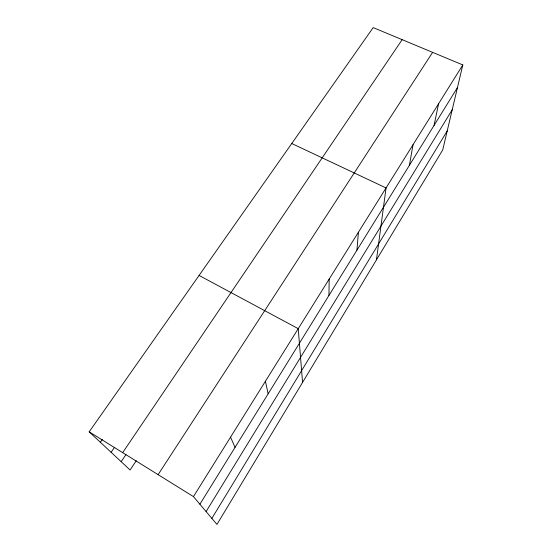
<?xml version="1.0" encoding="UTF-8"?>
<svg xmlns="http://www.w3.org/2000/svg" width="552" height="552" viewBox="0 0 552 552"><rect width="100%" height="100%" fill="white"/><g stroke="black" fill="none" stroke-linecap="round" stroke-linejoin="round"><path stroke-width="0.83" d="M328.957 295.444L329.178 279.084M356.944 250.173L358.407 232.247M376.457 259.84L386.055 187.935L291.753 143.52M409.418 165.283L413.027 144.714M434.051 125.442L438.578 103.776M462.811 64.929L442.718 149.944L216.964 524.4L193.441 496.607L89.189 431.837L373.193 27.6L462.811 64.929L193.441 496.607M211.871 518.383L447.21 130.941M206.096 511.566L452.205 109.8M199.893 504.238L457.463 87.561M158.107 474.658L432.616 52.357M136.234 460.775L130.086 470L89.189 431.837M121.185 461.693L125.946 454.634M122.675 452.64L402.16 39.661M111.124 452.302L114.499 447.368M100.354 442.255L102.313 439.426M199.072 275.434L298.232 328.675L302.565 382.405M230.55 437.136L235.035 447.382M265.415 381.266L268.148 393.817"/></g></svg>
